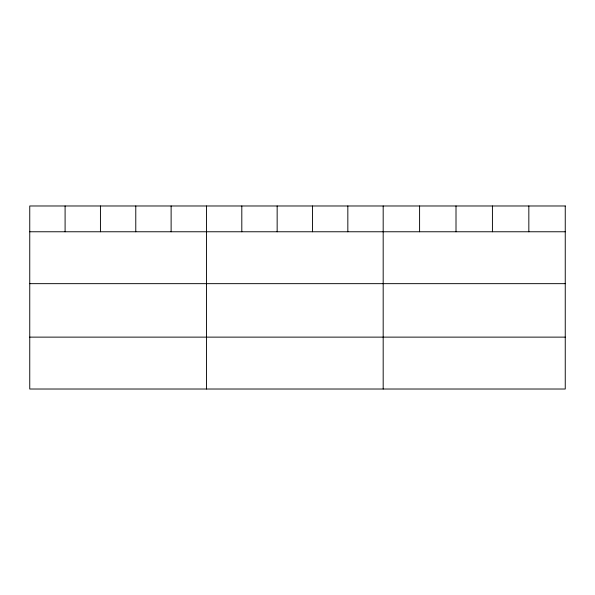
<?xml version="1.0" encoding="UTF-8"?>
<svg xmlns="http://www.w3.org/2000/svg" width="595" height="595" viewBox="0 0 595 595"><rect width="100%" height="100%" fill="white"/><g stroke="black" fill="none" stroke-linecap="round" stroke-linejoin="round"><path stroke-width="0.89" d="M29.75 231.767L565.25 231.767M29.75 283.659L565.25 283.659M29.75 337.127L565.25 337.127M528.836 205.982L528.836 231.767M492.422 205.982L492.422 231.767M456.008 205.982L456.008 231.767M419.594 205.982L419.594 231.767M383.18 205.982L383.18 389.018M347.837 205.982L347.837 231.767M312.494 205.982L312.494 231.767M277.151 205.982L277.151 231.767M241.808 205.982L241.808 231.767M206.465 205.982L206.465 389.018M171.122 205.982L171.122 231.767M135.779 205.982L135.779 231.767M100.436 205.982L100.436 231.767M65.093 205.982L65.093 231.767M565.25 205.982L29.75 205.982L29.75 389.018L565.25 389.018L565.25 205.982"/></g></svg>
